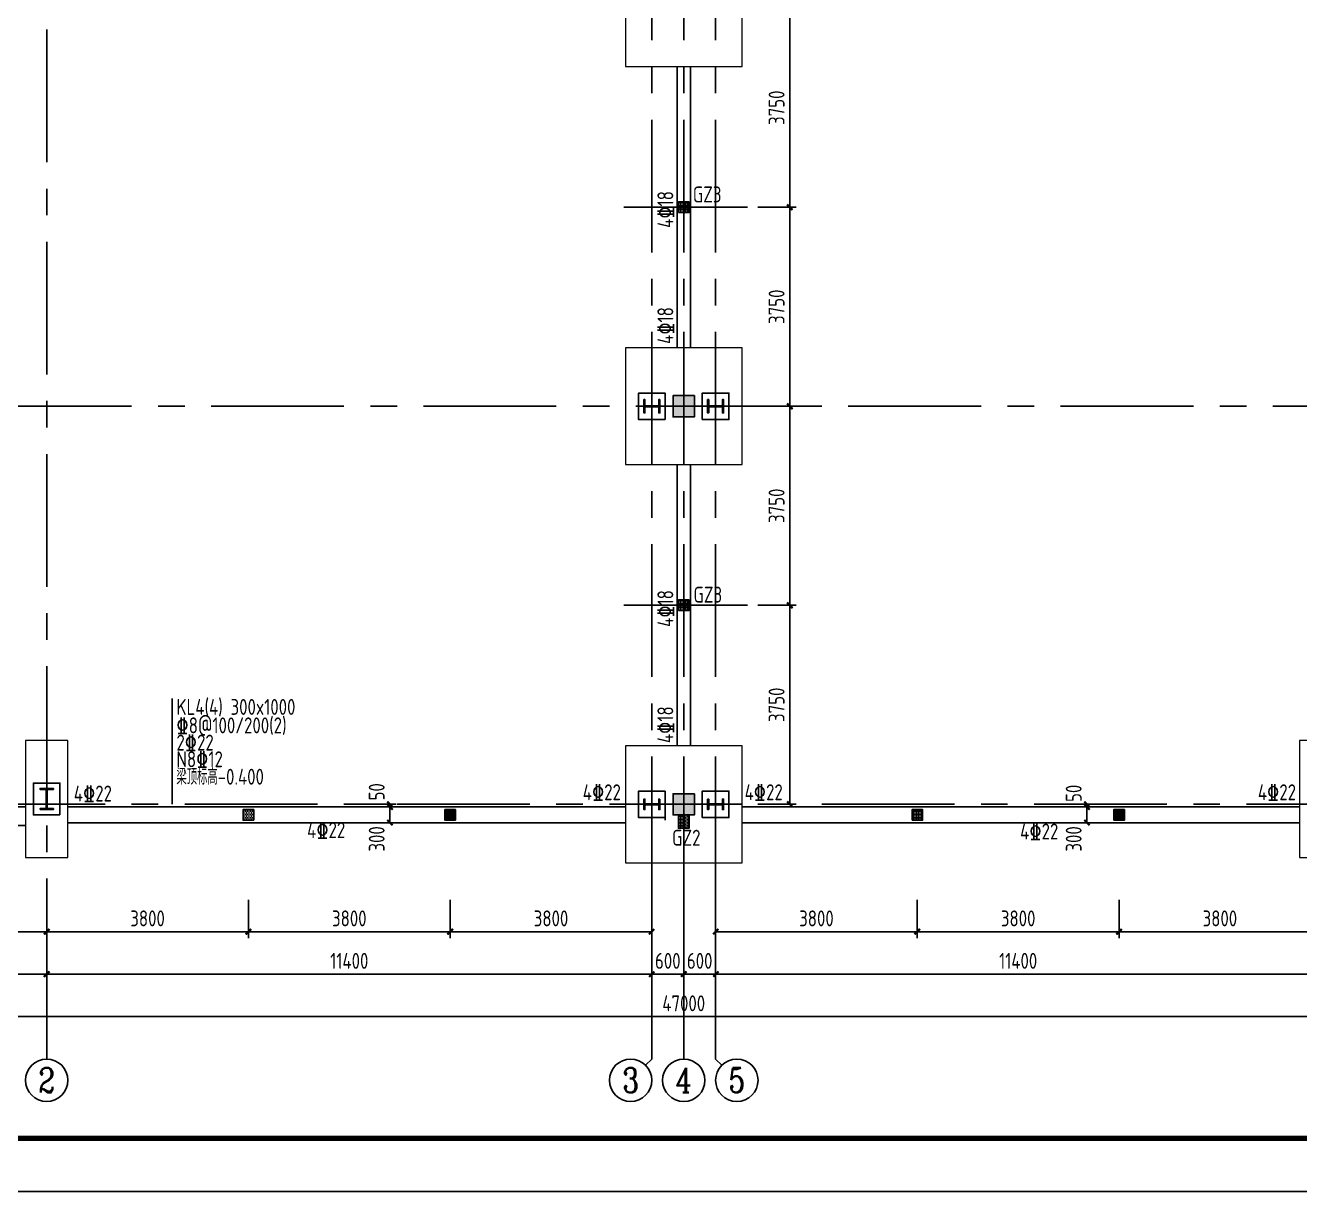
# Model space of a CAD drawing. Header units: millimetres. Extents: x 865490 to 879904, y 39442 to 44891.
# Drawn here: x 868949.2 to 869189.2, y 39450.4 to 39670.1 of the extents above; entities that cross this region are included whole.
import ezdxf
from ezdxf.enums import TextEntityAlignment as Align

# ---------------------------------------------------------------- set-up
doc = ezdxf.new("R2010")
doc.units = ezdxf.units.MM
doc.header["$LTSCALE"] = 1000
doc.header["$MEASUREMENT"] = 0
doc.linetypes.add('CENTER', pattern=[2, 1.25, -0.25, 0.25, -0.25])
doc.linetypes.add('DOTE', pattern=[2.42, 2, -0.2, 0.02, -0.2])
for name, color, linetype in [('AXIS', 3, 'Continuous'), ('AXIS_TEXT', 7, 'Continuous'), ('DIM', 7, 'Continuous'), ('DOTE', 1, 'DOTE'), ('M_Prof', 2, 'Continuous'), ('层14', 2, 'Continuous'), ('标注', 7, 'Continuous'), ('梁', 4, 'Continuous'), ('梁集中标注', 2, 'Continuous')]:
    doc.layers.add(name, color=color, linetype=linetype)
doc.layers.add('承台基础', color=23, linetype='Continuous', lineweight=18)
doc.styles.add('_TCH_AXIS', font='COMPLEX', dxfattribs={"bigfont": 'GBCBIG'})
doc.styles.add('COMPLEX', font='COMPLEX')
doc.styles.add('GBHZ', font='gbenor.shx', dxfattribs={"width": 0.9, "bigfont": 'gbcbig.shx'})
doc.dimstyles.new('Y100', dxfattribs={"dimscale": 0, "dimtxt": 3, "dimasz": 0.01, "dimexe": 1.2, "dimexo": 2, "dimgap": 1, "dimtad": 1, "dimdec": 0, "dimlfac": 100, "dimzin": 0, "dimdsep": 46, "dimtxsty": 'GBHZ', "dimblk": 'DX', "dimcen": 0.09, "dimdle": 1, "dimclrd": 7, "dimclre": 7, "dimclrt": 7, "dimadec": 0, "dimazin": 0, "dimtfac": 1, "dimtdec": 0, "dimtix": 1, "dimtmove": 2, "dimatfit": 3, "dimldrblk": 'DX', "dimfxl": 0, "dimtolj": 1, "dimtzin": 0, "dimarcsym": 0})
pattern_1 = [(0, (-657.64333, 1.7724), (0.15625, 0.3125), [0, -0.3125])]

# ---------------------------------------------------------------- blocks, each defined once
blk = doc.blocks.new('_AXISO')
blk.add_circle((0, 0), 0.5)
at = {"layer": 'AXIS_TEXT', "style": 'COMPLEX', "width": 1.041667}
blk.add_attdef('A', text='', height=0.56, dxfattribs=at).set_placement((-0.25, -0.28), (0.25, -0.28), align=Align.FIT)
blk = doc.blocks.new('DX')
at = {"color": 0, "linetype": 'ByBlock', "const_width": 40}
blk.add_lwpolyline([(-54, -51), (46, 49)], dxfattribs=at)
blk = doc.blocks.new('*D386')
at = {"layer": 'Defpoints', "color": 0, "transparency": 16777216}
for p in [(868838.16, 39507.36), (868953.16, 39507.36), (868953.16, 39491.36)]:
    blk.add_point(p, dxfattribs=at)
at = {"layer": 'dim', "color": 7, "lineweight": -2, "transparency": 16777216}
for p, q in [((868838.16, 39505.36), (868838.16, 39490.16)), ((868953.16, 39505.36), (868953.16, 39490.16)), ((868838.17, 39491.36), (868953.15, 39491.36))]:
    blk.add_line(p, q, dxfattribs=at)
at = {"layer": 'dim', "color": 7, "lineweight": -2, "transparency": 16777216, "xscale": 0.01, "yscale": 0.01, "zscale": 0.01, "rotation": 180}
blk.add_blockref('DX', (868838.16, 39491.36), dxfattribs=at)
at = {"layer": 'dim', "color": 7, "lineweight": -2, "transparency": 16777216, "xscale": 0.01, "yscale": 0.01, "zscale": 0.01}
blk.add_blockref('DX', (868953.16, 39491.36), dxfattribs=at)
at = {"layer": 'dim', "color": 7, "transparency": 16777216, "insert": (868895.66, 39493.86), "char_height": 3, "attachment_point": 5, "style": 'GBHZ'}
blk.add_mtext('\\A1;11500', dxfattribs=at)
blk = doc.blocks.new('*D387')
at = {"layer": 'Defpoints', "color": 0, "transparency": 16777216}
for p in [(868953.16, 39507.36), (869067.16, 39507.36), (869067.16, 39491.36)]:
    blk.add_point(p, dxfattribs=at)
at = {"layer": 'dim', "color": 7, "lineweight": -2, "transparency": 16777216}
for p, q in [((868953.16, 39505.36), (868953.16, 39490.16)), ((869067.16, 39505.36), (869067.16, 39490.16)), ((868953.17, 39491.36), (869067.15, 39491.36))]:
    blk.add_line(p, q, dxfattribs=at)
at = {"layer": 'dim', "color": 7, "lineweight": -2, "transparency": 16777216, "xscale": 0.01, "yscale": 0.01, "zscale": 0.01, "rotation": 180}
blk.add_blockref('DX', (868953.16, 39491.36), dxfattribs=at)
at = {"layer": 'dim', "color": 7, "lineweight": -2, "transparency": 16777216, "xscale": 0.01, "yscale": 0.01, "zscale": 0.01}
blk.add_blockref('DX', (869067.16, 39491.36), dxfattribs=at)
at = {"layer": 'dim', "color": 7, "transparency": 16777216, "insert": (869010.16, 39493.86), "char_height": 3, "attachment_point": 5, "style": 'GBHZ'}
blk.add_mtext('\\A1;11400', dxfattribs=at)
blk = doc.blocks.new('*D388')
at = {"layer": 'Defpoints', "color": 0, "transparency": 16777216}
for p in [(869067.16, 39507.36), (869073.16, 39507.36), (869073.16, 39491.36)]:
    blk.add_point(p, dxfattribs=at)
at = {"layer": 'dim', "color": 7, "lineweight": -2, "transparency": 16777216}
for p, q in [((869067.16, 39505.36), (869067.16, 39490.16)), ((869073.16, 39505.36), (869073.16, 39490.16)), ((869067.15, 39491.36), (869067.14, 39491.36)), ((869067.16, 39491.36), (869073.16, 39491.36)), ((869073.17, 39491.36), (869073.18, 39491.36))]:
    blk.add_line(p, q, dxfattribs=at)
at = {"layer": 'dim', "color": 7, "lineweight": -2, "transparency": 16777216, "xscale": 0.01, "yscale": 0.01, "zscale": 0.01}
blk.add_blockref('DX', (869067.16, 39491.36), dxfattribs=at)
at = {"layer": 'dim', "color": 7, "lineweight": -2, "transparency": 16777216, "xscale": 0.01, "yscale": 0.01, "zscale": 0.01, "rotation": 180}
blk.add_blockref('DX', (869073.16, 39491.36), dxfattribs=at)
at = {"layer": 'dim', "color": 7, "transparency": 16777216, "insert": (869070.16, 39493.86), "char_height": 3, "attachment_point": 5, "style": 'GBHZ'}
blk.add_mtext('\\A1;600', dxfattribs=at)
blk = doc.blocks.new('*D389')
at = {"layer": 'Defpoints', "color": 0, "transparency": 16777216}
for p in [(869073.16, 39507.36), (869079.16, 39507.36), (869079.16, 39491.36)]:
    blk.add_point(p, dxfattribs=at)
at = {"layer": 'dim', "color": 7, "lineweight": -2, "transparency": 16777216}
for p, q in [((869073.16, 39505.36), (869073.16, 39490.16)), ((869079.16, 39505.36), (869079.16, 39490.16)), ((869073.15, 39491.36), (869073.14, 39491.36)), ((869073.16, 39491.36), (869079.16, 39491.36)), ((869079.17, 39491.36), (869079.18, 39491.36))]:
    blk.add_line(p, q, dxfattribs=at)
at = {"layer": 'dim', "color": 7, "lineweight": -2, "transparency": 16777216, "xscale": 0.01, "yscale": 0.01, "zscale": 0.01}
blk.add_blockref('DX', (869073.16, 39491.36), dxfattribs=at)
at = {"layer": 'dim', "color": 7, "lineweight": -2, "transparency": 16777216, "xscale": 0.01, "yscale": 0.01, "zscale": 0.01, "rotation": 180}
blk.add_blockref('DX', (869079.16, 39491.36), dxfattribs=at)
at = {"layer": 'dim', "color": 7, "transparency": 16777216, "insert": (869076.16, 39493.86), "char_height": 3, "attachment_point": 5, "style": 'GBHZ'}
blk.add_mtext('\\A1;600', dxfattribs=at)
blk = doc.blocks.new('*D390')
at = {"layer": 'Defpoints', "color": 0, "transparency": 16777216}
for p in [(869079.16, 39507.36), (869193.16, 39507.36), (869193.16, 39491.36)]:
    blk.add_point(p, dxfattribs=at)
at = {"layer": 'dim', "color": 7, "lineweight": -2, "transparency": 16777216}
for p, q in [((869079.16, 39505.36), (869079.16, 39490.16)), ((869193.16, 39505.36), (869193.16, 39490.16)), ((869079.17, 39491.36), (869193.15, 39491.36))]:
    blk.add_line(p, q, dxfattribs=at)
at = {"layer": 'dim', "color": 7, "lineweight": -2, "transparency": 16777216, "xscale": 0.01, "yscale": 0.01, "zscale": 0.01, "rotation": 180}
blk.add_blockref('DX', (869079.16, 39491.36), dxfattribs=at)
at = {"layer": 'dim', "color": 7, "lineweight": -2, "transparency": 16777216, "xscale": 0.01, "yscale": 0.01, "zscale": 0.01}
blk.add_blockref('DX', (869193.16, 39491.36), dxfattribs=at)
at = {"layer": 'dim', "color": 7, "transparency": 16777216, "insert": (869136.16, 39493.86), "char_height": 3, "attachment_point": 5, "style": 'GBHZ'}
blk.add_mtext('\\A1;11400', dxfattribs=at)
blk = doc.blocks.new('*D392')
at = {"layer": 'Defpoints', "color": 0, "transparency": 16777216}
for p in [(868838.16, 39507.36), (869308.16, 39507.36), (868838.16, 39483.36)]:
    blk.add_point(p, dxfattribs=at)
at = {"layer": 'dim', "color": 7, "lineweight": -2, "transparency": 16777216}
for p, q in [((868838.16, 39505.36), (868838.16, 39482.16)), ((869308.16, 39505.36), (869308.16, 39482.16)), ((869308.15, 39483.36), (868838.17, 39483.36))]:
    blk.add_line(p, q, dxfattribs=at)
at = {"layer": 'dim', "color": 7, "lineweight": -2, "transparency": 16777216, "xscale": 0.01, "yscale": 0.01, "zscale": 0.01, "rotation": 180}
blk.add_blockref('DX', (868838.16, 39483.36), dxfattribs=at)
at = {"layer": 'dim', "color": 7, "lineweight": -2, "transparency": 16777216, "xscale": 0.01, "yscale": 0.01, "zscale": 0.01}
blk.add_blockref('DX', (869308.16, 39483.36), dxfattribs=at)
at = {"layer": 'dim', "color": 7, "transparency": 16777216, "insert": (869073.16, 39485.86), "char_height": 3, "attachment_point": 5, "style": 'GBHZ'}
blk.add_mtext('\\A1;47000', dxfattribs=at)
blk = doc.blocks.new('*D1188')
at = {"layer": 'Defpoints', "color": 0, "transparency": 16777216}
for p in [(869085.15, 39560.86), (869093.15, 39560.86), (869085.15, 39523.36)]:
    blk.add_point(p, dxfattribs=at)
at = {"layer": 'dim', "color": 7, "lineweight": -2, "transparency": 16777216}
for p, q in [((869087.15, 39560.86), (869094.35, 39560.86)), ((869093.15, 39523.37), (869093.15, 39560.85)), ((869087.15, 39523.36), (869094.35, 39523.36))]:
    blk.add_line(p, q, dxfattribs=at)
at = {"layer": 'dim', "color": 7, "lineweight": -2, "transparency": 16777216, "xscale": 0.01, "yscale": 0.01, "zscale": 0.01}
for p, rotation in [((869093.15, 39560.86), 90), ((869093.15, 39523.36), 270)]:
    blk.add_blockref('DX', p, dxfattribs=dict(at, rotation=rotation))
at = {"layer": 'dim', "color": 7, "transparency": 16777216, "insert": (869090.65, 39542.11), "char_height": 3, "attachment_point": 5, "rotation": 90, "style": 'GBHZ'}
blk.add_mtext('\\A1;3750', dxfattribs=at)
blk = doc.blocks.new('*D1189')
at = {"layer": 'Defpoints', "color": 0, "transparency": 16777216}
for p in [(869085.15, 39598.36), (869085.15, 39560.86), (869093.15, 39560.86)]:
    blk.add_point(p, dxfattribs=at)
at = {"layer": 'dim', "color": 7, "lineweight": -2, "transparency": 16777216}
for p, q in [((869087.15, 39598.36), (869094.35, 39598.36)), ((869093.15, 39598.35), (869093.15, 39560.87)), ((869087.15, 39560.86), (869094.35, 39560.86))]:
    blk.add_line(p, q, dxfattribs=at)
at = {"layer": 'dim', "color": 7, "lineweight": -2, "transparency": 16777216, "xscale": 0.01, "yscale": 0.01, "zscale": 0.01}
for p, rotation in [((869093.15, 39598.36), 90), ((869093.15, 39560.86), 270)]:
    blk.add_blockref('DX', p, dxfattribs=dict(at, rotation=rotation))
at = {"layer": 'dim', "color": 7, "transparency": 16777216, "insert": (869090.65, 39579.61), "char_height": 3, "attachment_point": 5, "rotation": 90, "style": 'GBHZ'}
blk.add_mtext('\\A1;3750', dxfattribs=at)
blk = doc.blocks.new('*D1190')
at = {"layer": 'Defpoints', "color": 0, "transparency": 16777216}
for p in [(869085.15, 39635.86), (869093.15, 39635.86), (869085.15, 39598.36)]:
    blk.add_point(p, dxfattribs=at)
at = {"layer": 'dim', "color": 7, "lineweight": -2, "transparency": 16777216}
for p, q in [((869087.15, 39635.86), (869094.35, 39635.86)), ((869093.15, 39598.37), (869093.15, 39635.85)), ((869087.15, 39598.36), (869094.35, 39598.36))]:
    blk.add_line(p, q, dxfattribs=at)
at = {"layer": 'dim', "color": 7, "lineweight": -2, "transparency": 16777216, "xscale": 0.01, "yscale": 0.01, "zscale": 0.01}
for p, rotation in [((869093.15, 39635.86), 90), ((869093.15, 39598.36), 270)]:
    blk.add_blockref('DX', p, dxfattribs=dict(at, rotation=rotation))
at = {"layer": 'dim', "color": 7, "transparency": 16777216, "insert": (869090.65, 39617.11), "char_height": 3, "attachment_point": 5, "rotation": 90, "style": 'GBHZ'}
blk.add_mtext('\\A1;3750', dxfattribs=at)
blk = doc.blocks.new('*D1191')
at = {"layer": 'Defpoints', "color": 0, "transparency": 16777216}
for p in [(869085.15, 39673.36), (869085.15, 39635.86), (869093.15, 39635.86)]:
    blk.add_point(p, dxfattribs=at)
at = {"layer": 'dim', "color": 7, "lineweight": -2, "transparency": 16777216}
for p, q in [((869087.15, 39673.36), (869094.35, 39673.36)), ((869093.15, 39673.35), (869093.15, 39635.87)), ((869087.15, 39635.86), (869094.35, 39635.86))]:
    blk.add_line(p, q, dxfattribs=at)
at = {"layer": 'dim', "color": 7, "lineweight": -2, "transparency": 16777216, "xscale": 0.01, "yscale": 0.01, "zscale": 0.01}
for p, rotation in [((869093.15, 39673.36), 90), ((869093.15, 39635.86), 270)]:
    blk.add_blockref('DX', p, dxfattribs=dict(at, rotation=rotation))
at = {"layer": 'dim', "color": 7, "transparency": 16777216, "insert": (869090.65, 39654.61), "char_height": 3, "attachment_point": 5, "rotation": 90, "style": 'GBHZ'}
blk.add_mtext('\\A1;3750', dxfattribs=at)
blk = doc.blocks.new('*D1232')
at = {"layer": 'Defpoints', "color": 0, "transparency": 16777216}
for p in [(868926.66, 39507.36), (868953.16, 39507.36), (868953.16, 39499.36)]:
    blk.add_point(p, dxfattribs=at)
at = {"layer": '层14', "color": 7, "lineweight": -2, "transparency": 16777216}
for p, q in [((868926.66, 39505.36), (868926.66, 39498.16)), ((868953.16, 39505.36), (868953.16, 39498.16)), ((868926.67, 39499.36), (868953.15, 39499.36))]:
    blk.add_line(p, q, dxfattribs=at)
at = {"layer": '层14', "color": 7, "lineweight": -2, "transparency": 16777216, "xscale": 0.01, "yscale": 0.01, "zscale": 0.01, "rotation": 180}
blk.add_blockref('DX', (868926.66, 39499.36), dxfattribs=at)
at = {"layer": '层14', "color": 7, "lineweight": -2, "transparency": 16777216, "xscale": 0.01, "yscale": 0.01, "zscale": 0.01}
blk.add_blockref('DX', (868953.16, 39499.36), dxfattribs=at)
at = {"layer": '层14', "color": 7, "transparency": 16777216, "insert": (868939.91, 39501.86), "char_height": 3, "attachment_point": 5, "style": 'GBHZ'}
blk.add_mtext('\\A1;2650', dxfattribs=at)
blk = doc.blocks.new('*D1234')
at = {"layer": 'Defpoints', "color": 0, "transparency": 16777216}
for p in [(869155.16, 39507.36), (869193.16, 39507.36), (869155.16, 39499.36)]:
    blk.add_point(p, dxfattribs=at)
at = {"layer": '层14', "color": 7, "lineweight": -2, "transparency": 16777216}
for p, q in [((869155.16, 39505.36), (869155.16, 39498.16)), ((869193.16, 39505.36), (869193.16, 39498.16)), ((869193.15, 39499.36), (869155.17, 39499.36))]:
    blk.add_line(p, q, dxfattribs=at)
at = {"layer": '层14', "color": 7, "lineweight": -2, "transparency": 16777216, "xscale": 0.01, "yscale": 0.01, "zscale": 0.01, "rotation": 180}
blk.add_blockref('DX', (869155.16, 39499.36), dxfattribs=at)
at = {"layer": '层14', "color": 7, "lineweight": -2, "transparency": 16777216, "xscale": 0.01, "yscale": 0.01, "zscale": 0.01}
blk.add_blockref('DX', (869193.16, 39499.36), dxfattribs=at)
at = {"layer": '层14', "color": 7, "transparency": 16777216, "insert": (869174.16, 39501.86), "char_height": 3, "attachment_point": 5, "style": 'GBHZ'}
blk.add_mtext('\\A1;3800', dxfattribs=at)
blk = doc.blocks.new('*D1235')
at = {"layer": 'Defpoints', "color": 0, "transparency": 16777216}
for p in [(869117.16, 39507.36), (869155.16, 39507.36), (869117.16, 39499.36)]:
    blk.add_point(p, dxfattribs=at)
at = {"layer": '层14', "color": 7, "lineweight": -2, "transparency": 16777216}
for p, q in [((869117.16, 39505.36), (869117.16, 39498.16)), ((869155.16, 39505.36), (869155.16, 39498.16)), ((869155.15, 39499.36), (869117.17, 39499.36))]:
    blk.add_line(p, q, dxfattribs=at)
at = {"layer": '层14', "color": 7, "lineweight": -2, "transparency": 16777216, "xscale": 0.01, "yscale": 0.01, "zscale": 0.01, "rotation": 180}
blk.add_blockref('DX', (869117.16, 39499.36), dxfattribs=at)
at = {"layer": '层14', "color": 7, "lineweight": -2, "transparency": 16777216, "xscale": 0.01, "yscale": 0.01, "zscale": 0.01}
blk.add_blockref('DX', (869155.16, 39499.36), dxfattribs=at)
at = {"layer": '层14', "color": 7, "transparency": 16777216, "insert": (869136.16, 39501.86), "char_height": 3, "attachment_point": 5, "style": 'GBHZ'}
blk.add_mtext('\\A1;3800', dxfattribs=at)
blk = doc.blocks.new('*D1236')
at = {"layer": 'Defpoints', "color": 0, "transparency": 16777216}
for p in [(869079.16, 39507.36), (869117.16, 39507.36), (869079.16, 39499.36)]:
    blk.add_point(p, dxfattribs=at)
at = {"layer": '层14', "color": 7, "lineweight": -2, "transparency": 16777216}
for p, q in [((869079.16, 39505.36), (869079.16, 39498.16)), ((869117.16, 39505.36), (869117.16, 39498.16)), ((869117.15, 39499.36), (869079.17, 39499.36))]:
    blk.add_line(p, q, dxfattribs=at)
at = {"layer": '层14', "color": 7, "lineweight": -2, "transparency": 16777216, "xscale": 0.01, "yscale": 0.01, "zscale": 0.01, "rotation": 180}
blk.add_blockref('DX', (869079.16, 39499.36), dxfattribs=at)
at = {"layer": '层14', "color": 7, "lineweight": -2, "transparency": 16777216, "xscale": 0.01, "yscale": 0.01, "zscale": 0.01}
blk.add_blockref('DX', (869117.16, 39499.36), dxfattribs=at)
at = {"layer": '层14', "color": 7, "transparency": 16777216, "insert": (869098.16, 39501.86), "char_height": 3, "attachment_point": 5, "style": 'GBHZ'}
blk.add_mtext('\\A1;3800', dxfattribs=at)
blk = doc.blocks.new('*D1237')
at = {"layer": 'Defpoints', "color": 0, "transparency": 16777216}
for p in [(868953.16, 39507.36), (868991.16, 39507.36), (868991.16, 39499.36)]:
    blk.add_point(p, dxfattribs=at)
at = {"layer": '层14', "color": 7, "lineweight": -2, "transparency": 16777216}
for p, q in [((868953.16, 39505.36), (868953.16, 39498.16)), ((868991.16, 39505.36), (868991.16, 39498.16)), ((868953.17, 39499.36), (868991.15, 39499.36))]:
    blk.add_line(p, q, dxfattribs=at)
at = {"layer": '层14', "color": 7, "lineweight": -2, "transparency": 16777216, "xscale": 0.01, "yscale": 0.01, "zscale": 0.01, "rotation": 180}
blk.add_blockref('DX', (868953.16, 39499.36), dxfattribs=at)
at = {"layer": '层14', "color": 7, "lineweight": -2, "transparency": 16777216, "xscale": 0.01, "yscale": 0.01, "zscale": 0.01}
blk.add_blockref('DX', (868991.16, 39499.36), dxfattribs=at)
at = {"layer": '层14', "color": 7, "transparency": 16777216, "insert": (868972.16, 39501.86), "char_height": 3, "attachment_point": 5, "style": 'GBHZ'}
blk.add_mtext('\\A1;3800', dxfattribs=at)
blk = doc.blocks.new('*D1238')
at = {"layer": 'Defpoints', "color": 0, "transparency": 16777216}
for p in [(868991.16, 39507.36), (869029.16, 39507.36), (869029.16, 39499.36)]:
    blk.add_point(p, dxfattribs=at)
at = {"layer": '层14', "color": 7, "lineweight": -2, "transparency": 16777216}
for p, q in [((868991.16, 39505.36), (868991.16, 39498.16)), ((869029.16, 39505.36), (869029.16, 39498.16)), ((868991.17, 39499.36), (869029.15, 39499.36))]:
    blk.add_line(p, q, dxfattribs=at)
at = {"layer": '层14', "color": 7, "lineweight": -2, "transparency": 16777216, "xscale": 0.01, "yscale": 0.01, "zscale": 0.01, "rotation": 180}
blk.add_blockref('DX', (868991.16, 39499.36), dxfattribs=at)
at = {"layer": '层14', "color": 7, "lineweight": -2, "transparency": 16777216, "xscale": 0.01, "yscale": 0.01, "zscale": 0.01}
blk.add_blockref('DX', (869029.16, 39499.36), dxfattribs=at)
at = {"layer": '层14', "color": 7, "transparency": 16777216, "insert": (869010.16, 39501.86), "char_height": 3, "attachment_point": 5, "style": 'GBHZ'}
blk.add_mtext('\\A1;3800', dxfattribs=at)
blk = doc.blocks.new('*D1239')
at = {"layer": 'Defpoints', "color": 0, "transparency": 16777216}
for p in [(869029.16, 39507.36), (869067.16, 39507.36), (869067.16, 39499.36)]:
    blk.add_point(p, dxfattribs=at)
at = {"layer": '层14', "color": 7, "lineweight": -2, "transparency": 16777216}
for p, q in [((869029.16, 39505.36), (869029.16, 39498.16)), ((869067.16, 39505.36), (869067.16, 39498.16)), ((869029.17, 39499.36), (869067.15, 39499.36))]:
    blk.add_line(p, q, dxfattribs=at)
at = {"layer": '层14', "color": 7, "lineweight": -2, "transparency": 16777216, "xscale": 0.01, "yscale": 0.01, "zscale": 0.01, "rotation": 180}
blk.add_blockref('DX', (869029.16, 39499.36), dxfattribs=at)
at = {"layer": '层14', "color": 7, "lineweight": -2, "transparency": 16777216, "xscale": 0.01, "yscale": 0.01, "zscale": 0.01}
blk.add_blockref('DX', (869067.16, 39499.36), dxfattribs=at)
at = {"layer": '层14', "color": 7, "transparency": 16777216, "insert": (869048.16, 39501.86), "char_height": 3, "attachment_point": 5, "style": 'GBHZ'}
blk.add_mtext('\\A1;3800', dxfattribs=at)
blk = doc.blocks.new('*D1240')
at = {"layer": 'Defpoints', "color": 0, "transparency": 16777216}
for p in [(869010.34, 39522.86), (869017.82, 39522.86), (869010.34, 39519.86)]:
    blk.add_point(p, dxfattribs=at)
at = {"layer": '梁', "color": 7, "lineweight": -2, "transparency": 16777216}
for p, q in [((869012.34, 39522.86), (869019.02, 39522.86)), ((869017.82, 39519.87), (869017.82, 39522.85)), ((869012.34, 39519.86), (869019.02, 39519.86))]:
    blk.add_line(p, q, dxfattribs=at)
at = {"layer": '梁', "color": 7, "lineweight": -2, "transparency": 16777216, "xscale": 0.01, "yscale": 0.01, "zscale": 0.01}
for p, rotation in [((869017.82, 39522.86), 90), ((869017.82, 39519.86), 270)]:
    blk.add_blockref('DX', p, dxfattribs=dict(at, rotation=rotation))
at = {"layer": '梁', "color": 7, "transparency": 16777216, "insert": (869015.32, 39516.84), "char_height": 3, "attachment_point": 5, "rotation": 90, "style": 'GBHZ'}
blk.add_mtext('\\A1;300', dxfattribs=at)
blk = doc.blocks.new('*D2250')
at = {"layer": 'Defpoints', "color": 0, "transparency": 16777216}
for p in [(869141.64, 39522.86), (869149.12, 39522.86), (869141.64, 39519.86)]:
    blk.add_point(p, dxfattribs=at)
at = {"layer": '梁', "color": 7, "lineweight": -2, "transparency": 16777216}
for p, q in [((869143.64, 39522.86), (869150.32, 39522.86)), ((869149.12, 39519.87), (869149.12, 39522.85)), ((869143.64, 39519.86), (869150.32, 39519.86))]:
    blk.add_line(p, q, dxfattribs=at)
at = {"layer": '梁', "color": 7, "lineweight": -2, "transparency": 16777216, "xscale": 0.01, "yscale": 0.01, "zscale": 0.01}
for p, rotation in [((869149.12, 39522.86), 90), ((869149.12, 39519.86), 270)]:
    blk.add_blockref('DX', p, dxfattribs=dict(at, rotation=rotation))
at = {"layer": '梁', "color": 7, "transparency": 16777216, "insert": (869146.62, 39516.84), "char_height": 3, "attachment_point": 5, "rotation": 90, "style": 'GBHZ'}
blk.add_mtext('\\A1;300', dxfattribs=at)
blk = doc.blocks.new('*D2251')
at = {"layer": 'Defpoints', "color": 0, "transparency": 16777216}
for p in [(869010.34, 39523.36), (869010.34, 39522.86), (869017.82, 39522.86)]:
    blk.add_point(p, dxfattribs=at)
at = {"layer": '梁', "color": 7, "lineweight": -2, "transparency": 16777216}
for p, q in [((869012.34, 39523.36), (869019.02, 39523.36)), ((869017.82, 39523.37), (869017.82, 39523.38)), ((869017.82, 39523.36), (869017.82, 39522.86)), ((869012.34, 39522.86), (869019.02, 39522.86)), ((869017.82, 39522.85), (869017.82, 39522.84))]:
    blk.add_line(p, q, dxfattribs=at)
at = {"layer": '梁', "color": 7, "lineweight": -2, "transparency": 16777216, "xscale": 0.01, "yscale": 0.01, "zscale": 0.01}
for p, rotation in [((869017.82, 39523.36), 270), ((869017.82, 39522.86), 90)]:
    blk.add_blockref('DX', p, dxfattribs=dict(at, rotation=rotation))
at = {"layer": '梁', "color": 7, "transparency": 16777216, "insert": (869015.32, 39525.71), "char_height": 3, "attachment_point": 5, "rotation": 90, "style": 'GBHZ'}
blk.add_mtext('\\A1;50', dxfattribs=at)
blk = doc.blocks.new('*D2252')
at = {"layer": 'Defpoints', "color": 0, "transparency": 16777216}
for p in [(869141.64, 39523.36), (869141.64, 39522.86), (869149.12, 39522.86)]:
    blk.add_point(p, dxfattribs=at)
at = {"layer": '梁', "color": 7, "lineweight": -2, "transparency": 16777216}
for p, q in [((869143.64, 39523.36), (869150.32, 39523.36)), ((869149.12, 39523.37), (869149.12, 39523.38)), ((869149.12, 39523.36), (869149.12, 39522.86)), ((869143.64, 39522.86), (869150.32, 39522.86)), ((869149.12, 39522.85), (869149.12, 39522.84))]:
    blk.add_line(p, q, dxfattribs=at)
at = {"layer": '梁', "color": 7, "lineweight": -2, "transparency": 16777216, "xscale": 0.01, "yscale": 0.01, "zscale": 0.01}
for p, rotation in [((869149.12, 39523.36), 270), ((869149.12, 39522.86), 90)]:
    blk.add_blockref('DX', p, dxfattribs=dict(at, rotation=rotation))
at = {"layer": '梁', "color": 7, "transparency": 16777216, "insert": (869146.62, 39525.43), "char_height": 3, "attachment_point": 5, "rotation": 90, "style": 'GBHZ'}
blk.add_mtext('\\A1;50', dxfattribs=at)

msp = doc.modelspace()

# ---------------------------------------------------------------- hatches: boundary and pattern name
at = {"layer": '层14'}
h = msp.add_hatch(dxfattribs=at)
h.set_pattern_fill('DOTS', color=256, scale=5)
h.set_pattern_definition(pattern_1)
h.paths.add_polyline_path([(869072.161, 39634.858), (869074.161, 39634.858), (869074.161, 39636.858), (869072.161, 39636.858)])
h = msp.add_hatch(dxfattribs=at)
h.set_pattern_fill('DOTS', color=256, scale=5)
h.set_pattern_definition(pattern_1)
h.paths.add_polyline_path([(869072.161, 39559.858), (869074.161, 39559.858), (869074.161, 39561.858), (869072.161, 39561.858)])
h = msp.add_hatch(dxfattribs=at)
h.set_pattern_fill('DOTS', color=256, scale=5)
h.set_pattern_definition(pattern_1)
h.paths.add_polyline_path([(868992.161, 39522.358), (868990.161, 39522.358), (868990.161, 39520.358), (868992.161, 39520.358)])
h = msp.add_hatch(dxfattribs=at)
h.set_pattern_fill('DOTS', color=256, scale=5)
h.set_pattern_definition(pattern_1)
h.paths.add_polyline_path([(869030.161, 39522.358), (869028.161, 39522.358), (869028.161, 39520.358), (869030.161, 39520.358)])
h = msp.add_hatch(dxfattribs=at)
h.set_pattern_fill('DOTS', color=256, scale=5)
h.set_pattern_definition(pattern_1)
h.paths.add_polyline_path([(869074.161, 39521.358), (869072.161, 39521.358), (869072.161, 39518.858), (869074.161, 39518.858)])
h = msp.add_hatch(dxfattribs=at)
h.set_pattern_fill('DOTS', color=256, scale=5)
h.set_pattern_definition(pattern_1)
h.paths.add_polyline_path([(869118.161, 39522.358), (869116.161, 39522.358), (869116.161, 39520.358), (869118.161, 39520.358)])
h = msp.add_hatch(dxfattribs=at)
h.set_pattern_fill('DOTS', color=256, scale=5)
h.set_pattern_definition(pattern_1)
h.paths.add_polyline_path([(869156.161, 39522.358), (869154.161, 39522.358), (869154.161, 39520.358), (869156.161, 39520.358)])
at = {"layer": '承台基础'}
h = msp.add_hatch(dxfattribs=at)
h.set_pattern_fill('ANSI31', color=256)
h.set_pattern_definition([(45, (0, 0), (-0.088388347648, 0.088388347648), [])])
h.paths.add_polyline_path([(869074.446, 39636.094), (869080.808, 39636.094), (869080.808, 39640.108), (869074.446, 39640.108)], flags=9)

# ---------------------------------------------------------------- linework, layer by layer
msp.add_line((869583.883, 39450.4), (868742.883, 39450.4))
at = {"color": 0, "const_width": 1}
msp.add_lwpolyline([(869573.883, 39460.4), (868767.883, 39460.4), (868767.883, 40034.4), (869573.883, 40034.4)], close=True, dxfattribs=at)
for points in [[(869069.661, 39595.858), (869064.661, 39595.858), (869064.661, 39600.858), (869069.661, 39600.858)], [(869075.161, 39600.358), (869071.161, 39600.358), (869071.161, 39596.358), (869075.161, 39596.358)], [(869076.661, 39595.858), (869081.661, 39595.858), (869081.661, 39600.858), (869076.661, 39600.858)], [(868955.661, 39521.358), (868955.661, 39527.358), (868950.661, 39527.358), (868950.661, 39521.358)], [(869069.661, 39520.858), (869064.661, 39520.858), (869064.661, 39525.858), (869069.661, 39525.858)], [(869076.661, 39520.858), (869081.661, 39520.858), (869081.661, 39525.858), (869076.661, 39525.858)], [(869075.161, 39525.358), (869071.161, 39525.358), (869071.161, 39521.358), (869075.161, 39521.358)]]:
    msp.add_lwpolyline(points, close=True)
at = {"layer": 'AXIS', "color": 0}
for p, q in [((868953.161, 39507.358), (868953.161, 39475.358)), ((869067.161, 39507.358), (869067.161, 39475.358)), ((869073.161, 39507.358), (869073.161, 39475.358)), ((869079.161, 39507.358), (869079.161, 39475.358)), ((869065.989, 39474.187), (869067.161, 39475.358)), ((869080.332, 39474.187), (869079.161, 39475.358))]:
    msp.add_line(p, q, dxfattribs=at)
at = {"layer": 'DOTE', "linetype": 'CENTER', "ltscale": 0.02}
for p, q in [((868953.161, 39989.358), (868953.161, 39507.358)), ((869067.161, 39507.358), (869067.161, 39989.358)), ((869073.161, 39507.358), (869073.161, 39989.358)), ((869079.161, 39507.358), (869079.161, 39989.358)), ((869085.15, 39635.858), (869061.893, 39635.858)), ((868824.161, 39598.358), (869324.161, 39598.358)), ((869085.15, 39560.858), (869061.893, 39560.858)), ((869324.161, 39523.358), (868824.161, 39523.358))]:
    msp.add_line(p, q, dxfattribs=at)
at = {"layer": 'M_Prof'}
for points in [[(869068.661, 39599.608), (869068.661, 39597.108), (869068.461, 39597.108), (869068.461, 39598.268), (869065.861, 39598.268), (869065.861, 39597.108), (869065.661, 39597.108), (869065.661, 39599.608), (869065.861, 39599.608), (869065.861, 39598.448), (869068.461, 39598.448), (869068.461, 39599.608)], [(869077.661, 39599.608), (869077.661, 39597.108), (869077.861, 39597.108), (869077.861, 39598.268), (869080.461, 39598.268), (869080.461, 39597.108), (869080.661, 39597.108), (869080.661, 39599.608), (869080.461, 39599.608), (869080.461, 39598.448), (869077.861, 39598.448), (869077.861, 39599.608)], [(868951.911, 39522.358), (868954.411, 39522.358), (868954.411, 39522.558), (868953.251, 39522.558), (868953.251, 39526.158), (868954.411, 39526.158), (868954.411, 39526.358), (868951.911, 39526.358), (868951.911, 39526.158), (868953.071, 39526.158), (868953.071, 39522.558), (868951.911, 39522.558)], [(869068.661, 39524.358), (869068.661, 39522.358), (869068.461, 39522.358), (869068.461, 39523.268), (869065.861, 39523.268), (869065.861, 39522.358), (869065.661, 39522.358), (869065.661, 39524.358), (869065.861, 39524.358), (869065.861, 39523.448), (869068.461, 39523.448), (869068.461, 39524.358)], [(869077.661, 39524.358), (869077.661, 39522.358), (869077.861, 39522.358), (869077.861, 39523.268), (869080.461, 39523.268), (869080.461, 39522.358), (869080.661, 39522.358), (869080.661, 39524.358), (869080.461, 39524.358), (869080.461, 39523.448), (869077.861, 39523.448), (869077.861, 39524.358)]]:
    msp.add_lwpolyline(points, close=True, dxfattribs=at)
at = {"layer": '层14'}
for points in [[(869072.161, 39634.858), (869074.161, 39634.858), (869074.161, 39636.858), (869072.161, 39636.858)], [(869072.161, 39559.858), (869074.161, 39559.858), (869074.161, 39561.858), (869072.161, 39561.858)], [(868992.161, 39520.358), (868990.161, 39520.358), (868990.161, 39522.358), (868992.161, 39522.358)], [(869030.161, 39520.358), (869028.161, 39520.358), (869028.161, 39522.358), (869030.161, 39522.358)], [(869072.161, 39521.358), (869074.161, 39521.358), (869074.161, 39518.858), (869072.161, 39518.858)], [(869116.161, 39520.358), (869118.161, 39520.358), (869118.161, 39522.358), (869116.161, 39522.358)], [(869154.161, 39520.358), (869156.161, 39520.358), (869156.161, 39522.358), (869154.161, 39522.358)]]:
    msp.add_lwpolyline(points, close=True, dxfattribs=at)
at = {"layer": '承台基础', "color": 2, "ltscale": 0.006}
for points in [[(869084.161, 39684.358), (869062.161, 39684.358), (869062.161, 39662.358), (869084.161, 39662.358)], [(869084.161, 39609.358), (869062.161, 39609.358), (869062.161, 39587.358), (869084.161, 39587.358)], [(868957.161, 39513.358), (868957.161, 39535.358), (868949.161, 39535.358), (868949.161, 39513.358)], [(869197.161, 39513.358), (869197.161, 39535.358), (869189.161, 39535.358), (869189.161, 39513.358)], [(869084.161, 39534.358), (869062.161, 39534.358), (869062.161, 39512.358), (869084.161, 39512.358)]]:
    msp.add_lwpolyline(points, close=True, dxfattribs=at)
at = {"layer": '标注'}
for points in [[(869075.161, 39600.358), (869075.161, 39596.358), (869071.161, 39600.358), (869071.161, 39596.358)], [(869075.161, 39525.358), (869075.161, 39521.358), (869071.161, 39525.358), (869071.161, 39521.358)]]:
    msp.add_solid(points, dxfattribs=at)
at = {"layer": '梁'}
for p, q in [((869071.911, 39609.358), (869071.911, 39662.358)), ((869074.411, 39609.358), (869074.411, 39662.358)), ((869071.911, 39534.358), (869071.911, 39587.358)), ((869074.411, 39534.358), (869074.411, 39587.358)), ((868850.661, 39522.858), (868949.161, 39522.858)), ((868957.161, 39522.858), (869062.161, 39522.858)), ((869069.661, 39520.858), (869069.661, 39520.358)), ((869084.161, 39522.858), (869189.161, 39522.858)), ((868850.661, 39519.358), (868949.161, 39519.358)), ((868957.161, 39519.858), (869062.161, 39519.858)), ((869084.161, 39519.858), (869189.161, 39519.858))]:
    msp.add_line(p, q, dxfattribs=at)
at = {"layer": '梁集中标注'}
msp.add_line((868976.772, 39523.358), (868976.772, 39543.302), dxfattribs=at)

# ---------------------------------------------------------------- block references
at = {"layer": 'AXIS', "color": 0}
ref = msp.add_blockref('_AXISO', (868953.161, 39471.358), dxfattribs=dict(at, xscale=8, yscale=8, zscale=8))
ref.add_attrib('A', '2', dxfattribs={"layer": 'AXIS_TEXT', "color": 0, "height": 4.659, "style": '_TCH_AXIS'}).set_placement((868951.608, 39469.029), (868954.714, 39469.029), align=Align.FIT)
ref = msp.add_blockref('_AXISO', (869063.161, 39471.358), dxfattribs=dict(at, xscale=8, yscale=8, zscale=8))
ref.add_attrib('A', '3', dxfattribs={"layer": 'AXIS_TEXT', "color": 0, "height": 4.659, "style": '_TCH_AXIS'}).set_placement((869061.608, 39469.029), (869064.714, 39469.029), align=Align.FIT)
ref = msp.add_blockref('_AXISO', (869073.161, 39471.358), dxfattribs=dict(at, xscale=8, yscale=8, zscale=8))
ref.add_attrib('A', '4', dxfattribs={"layer": 'AXIS_TEXT', "color": 0, "height": 4.659, "style": '_TCH_AXIS', "width": 0.875}).set_placement((869071.608, 39469.029), (869074.714, 39469.029), align=Align.FIT)
ref = msp.add_blockref('_AXISO', (869083.161, 39471.358), dxfattribs=dict(at, xscale=8, yscale=8, zscale=8))
ref.add_attrib('A', '5', dxfattribs={"layer": 'AXIS_TEXT', "color": 0, "height": 4.659, "style": '_TCH_AXIS'}).set_placement((869081.608, 39469.029), (869084.714, 39469.029), align=Align.FIT)

# ---------------------------------------------------------------- texts
at = {"layer": '梁集中标注', "color": 1, "style": 'GBHZ', "width": 0.9}
for p in [(869071.202, 39631.973), (869071.202, 39610.108), (869071.202, 39556.786), (869071.202, 39534.895)]:
    msp.add_text('4%%13218', height=3, rotation=90, dxfattribs=at).set_placement(p)
at = {"layer": '梁集中标注', "style": 'GBHZ', "width": 0.9}
for s, p in [('GZ3', (869074.88, 39636.768)), ('GZ3', (869075.002, 39561.356)), ('KL4(4) 300x1000', (868977.599, 39540.208)), ('%%1328@100/200(2)', (868977.599, 39536.731)), ('2%%13222', (868977.599, 39533.483)), ('N8%%13212', (868977.599, 39530.349)), ('梁顶标高-0.400', (868977.599, 39527.058)), ('4%%13222', (869054.137, 39524.128)), ('4%%13222', (869084.631, 39524.128)), ('4%%13222', (869181.319, 39524.128)), ('4%%13222', (869002.206, 39517)), ('GZ2', (869070.975, 39515.562)), ('4%%13222', (869136.532, 39516.732))]:
    msp.add_text(s, height=3, dxfattribs=at).set_placement(p)
at = {"layer": '梁集中标注', "color": 1, "style": 'GBHZ', "width": 0.9}
msp.add_text('4%%13222', height=3, dxfattribs=at).set_placement((868958.266, 39523.885))

# ---------------------------------------------------------------- dimensions: what is measured, and where the dimension line sits
at = {"layer": 'dim'}
for base, p1, p2, angle, picture, middle in [((869093.15, 39635.858), (869085.15, 39673.358), (869085.15, 39635.858), 270, '*D1191', (869090.65, 39654.608)), ((869093.15, 39635.858), (869085.15, 39598.358), (869085.15, 39635.858), 90, '*D1190', (869090.65, 39617.108)), ((869093.15, 39560.858), (869085.15, 39598.358), (869085.15, 39560.858), 270, '*D1189', (869090.65, 39579.608)), ((869093.15, 39560.858), (869085.15, 39523.358), (869085.15, 39560.858), 90, '*D1188', (869090.65, 39542.108))]:
    dim = msp.add_linear_dim(base=base, p1=p1, p2=p2, angle=angle, dimstyle='Y100', override={"dimscale": 1}, dxfattribs=at)
    dim.commit()
    dim.dimension.update_dxf_attribs({"geometry": picture, "text_midpoint": middle})
for base, p1, p2, picture, middle in [((868953.161, 39491.358), (868838.161, 39507.358), (868953.161, 39507.358), '*D386', (868895.661, 39493.858)), ((868838.161, 39483.358), (869308.161, 39507.358), (868838.161, 39507.358), '*D392', (869073.161, 39485.858)), ((869067.161, 39491.358), (868953.161, 39507.358), (869067.161, 39507.358), '*D387', (869010.161, 39493.858)), ((869073.161, 39491.358), (869067.161, 39507.358), (869073.161, 39507.358), '*D388', (869070.161, 39493.858)), ((869079.161, 39491.358), (869073.161, 39507.358), (869079.161, 39507.358), '*D389', (869076.161, 39493.858)), ((869193.161, 39491.358), (869079.161, 39507.358), (869193.161, 39507.358), '*D390', (869136.161, 39493.858))]:
    dim = msp.add_linear_dim(base=base, p1=p1, p2=p2, dimstyle='Y100', override={"dimscale": 1}, dxfattribs=at)
    dim.commit()
    dim.dimension.update_dxf_attribs({"geometry": picture, "text_midpoint": middle})
at = {"layer": '层14'}
dim = msp.add_linear_dim(base=(868953.161, 39499.358), p1=(868926.661, 39507.358), p2=(868953.161, 39507.358), dimstyle='Y100', override={"dimscale": 1, "dimfxl": 2}, dxfattribs=at)
dim.commit()
dim.dimension.update_dxf_attribs({"geometry": '*D1232', "text_midpoint": (868939.911, 39501.858)})
for base, p1, p2, angle, picture, middle in [((868991.161, 39499.358), (868953.161, 39507.358), (868991.161, 39507.358), 0, '*D1237', (868972.161, 39501.858)), ((869029.161, 39499.358), (868991.161, 39507.358), (869029.161, 39507.358), 0, '*D1238', (869010.161, 39501.858)), ((869067.161, 39499.358), (869029.161, 39507.358), (869067.161, 39507.358), 0, '*D1239', (869048.161, 39501.858)), ((869079.161, 39499.358), (869117.161, 39507.358), (869079.161, 39507.358), 180, '*D1236', (869098.161, 39501.858)), ((869117.161, 39499.358), (869155.161, 39507.358), (869117.161, 39507.358), 180, '*D1235', (869136.161, 39501.858)), ((869155.161, 39499.358), (869193.161, 39507.358), (869155.161, 39507.358), 180, '*D1234', (869174.161, 39501.858))]:
    dim = msp.add_linear_dim(base=base, p1=p1, p2=p2, angle=angle, dimstyle='Y100', override={"dimscale": 1, "dimfxl": 2}, dxfattribs=at)
    dim.commit()
    dim.dimension.update_dxf_attribs({"geometry": picture, "text_midpoint": middle})
at = {"layer": '梁'}
for base, p1, p2, angle, picture, middle in [((869017.818, 39522.858), (869010.335, 39523.358), (869010.335, 39522.858), 270, '*D2251', (869015.318, 39525.706)), ((869149.118, 39522.858), (869141.635, 39523.358), (869141.635, 39522.858), 270, '*D2252', (869146.618, 39525.43)), ((869017.818, 39522.858), (869010.335, 39519.858), (869010.335, 39522.858), 90, '*D1240', (869015.318, 39516.844)), ((869149.118, 39522.858), (869141.635, 39519.858), (869141.635, 39522.858), 90, '*D2250', (869146.618, 39516.844))]:
    dim = msp.add_linear_dim(base=base, p1=p1, p2=p2, angle=angle, dimstyle='Y100', override={"dimscale": 1, "dimfxl": 2}, dxfattribs=at)
    dim.commit()
    dim.dimension.update_dxf_attribs({"geometry": picture, "text_midpoint": middle, "dimtype": 160})

doc.saveas('drawing.dxf')
